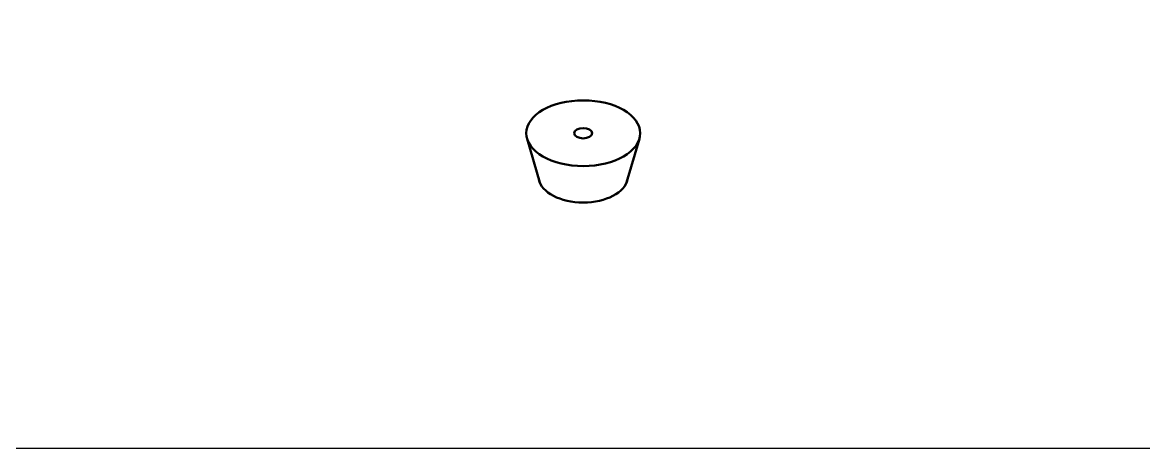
# Model space of a CAD drawing. Header units: inches. Extents: x 632 to 5727, y -9589 to -3994.
# Drawn here: x 712 to 822.1, y -5080.7 to -5038.8 of the extents above; entities that cross this region are included whole.
import ezdxf

# ---------------------------------------------------------------- set-up
doc = ezdxf.new("R2010")
doc.units = ezdxf.units.IN
doc.header["$MEASUREMENT"] = 0
doc.layers.add('visible line', color=7, linetype='Continuous', lineweight=50, plot=False)

msp = doc.modelspace()

# ---------------------------------------------------------------- linework, layer by layer
msp.add_lwpolyline([(1227.05387, -5080.73081), (632.05387, -5080.73081), (632.05387, -4660.73081), (1227.05387, -4660.73081), (1227.05387, -5080.73081)])
at = {"layer": 'visible line'}
for p, q in [((761.54039, -5050.24414, -129.65213), (762.79976, -5054.56177, -129.65213)), ((772.58258, -5050.24414, -129.65213), (771.32322, -5054.56177, -129.65213))]:
    msp.add_line(p, q, dxfattribs=at)
for major_axis in [(-5.59883, 0), (-0.87482, 0)]:
    msp.add_ellipse((767.06149, -5049.70734, -129.65213), major_axis=major_axis, ratio=0.577350269, dxfattribs=at)
msp.add_ellipse((767.06149, -5053.99305, -129.65213), major_axis=(-4.37409, 0), ratio=0.577350269, start_param=0.106523784, end_param=3.035068869, dxfattribs=at)

doc.saveas('drawing.dxf')
